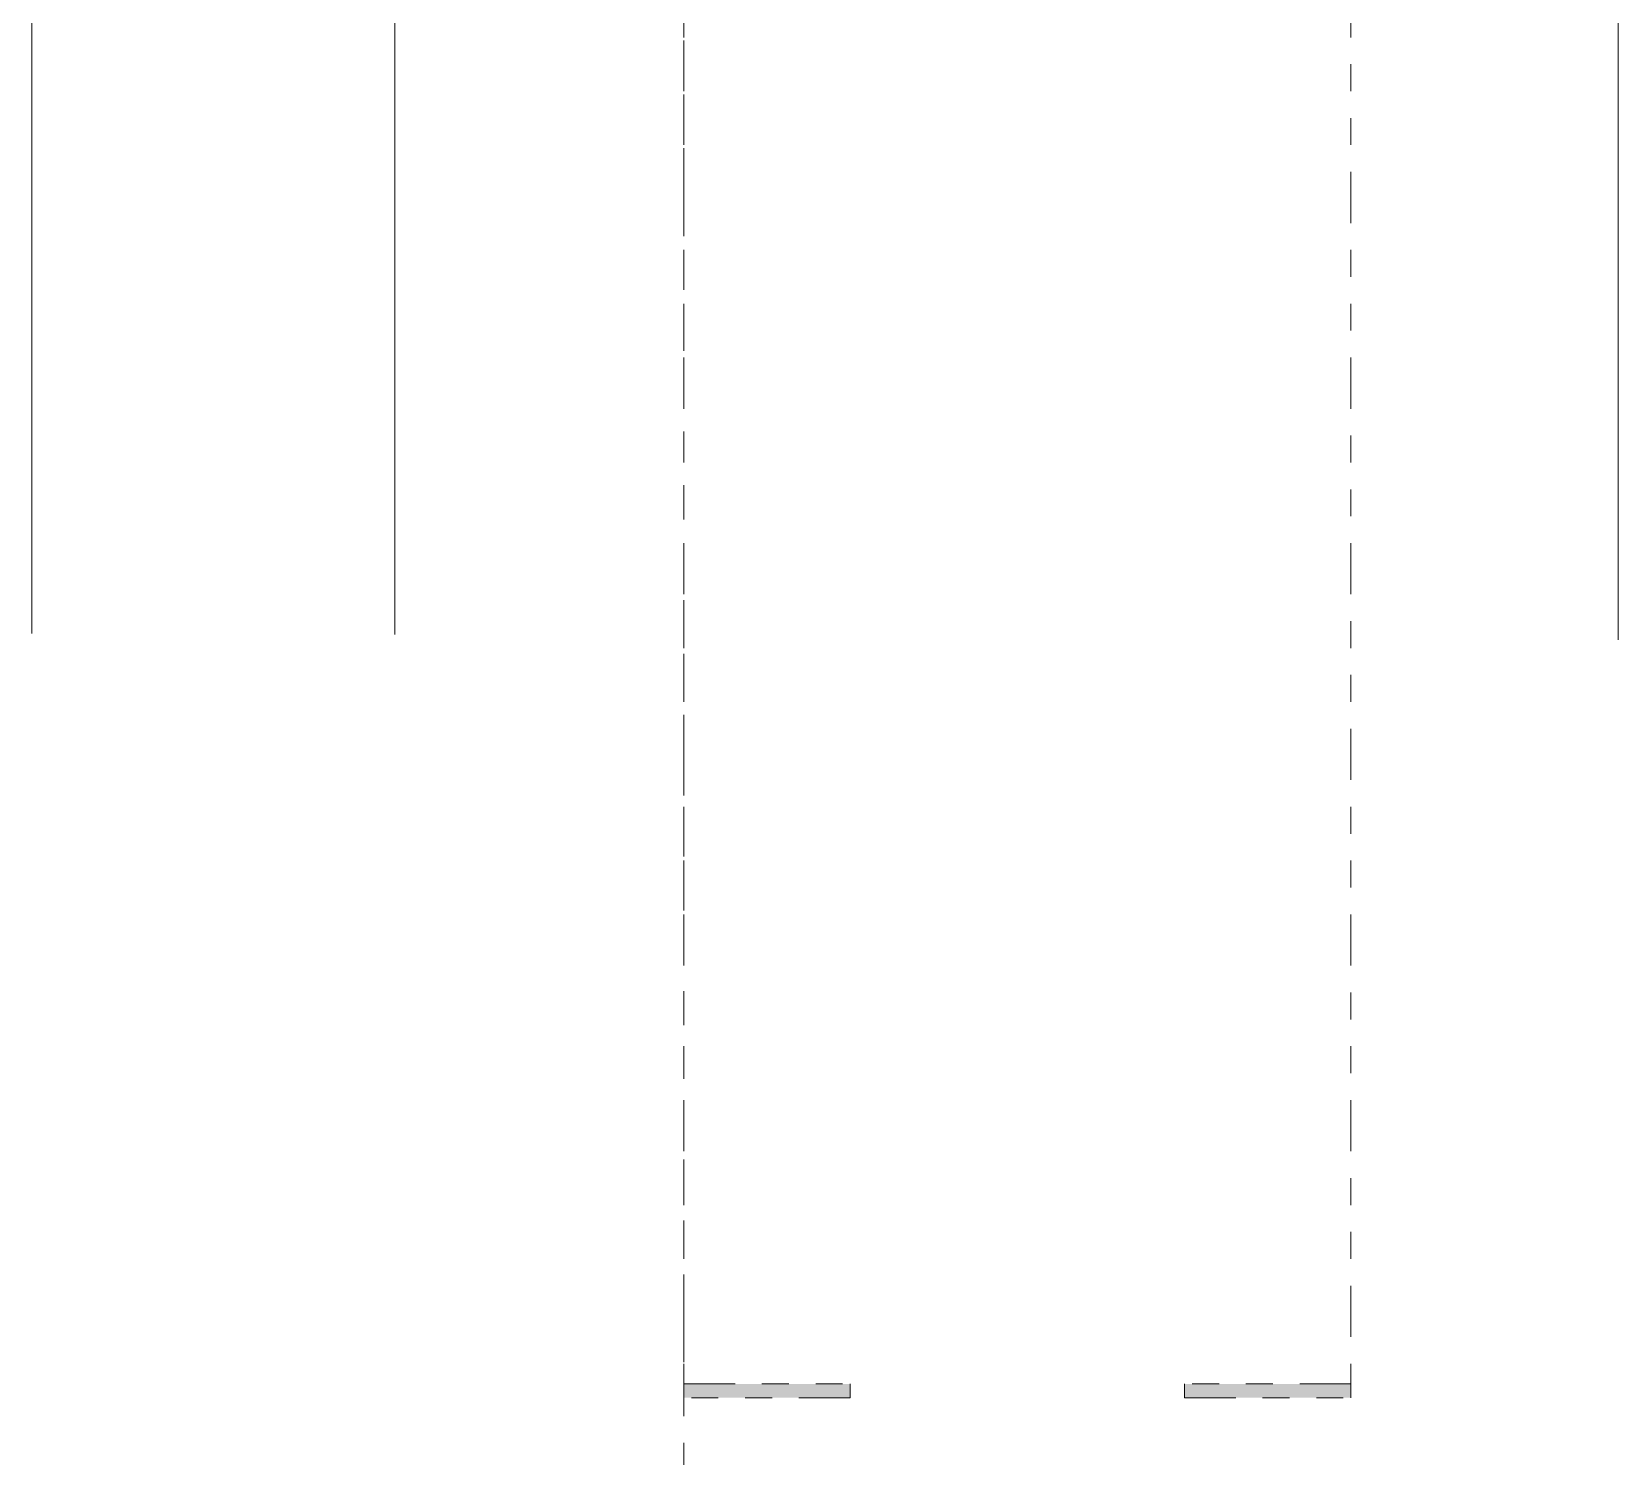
# Model space of a CAD drawing. Header units: metres. Extents: x -54 to 264, y -14 to 31.
# Drawn here: x 31.4 to 37.3, y -5.43 to -0.13 of the extents above; entities that cross this region are included whole.
import ezdxf
from ezdxf.enums import TextEntityAlignment as Align

# ---------------------------------------------------------------- set-up
doc = ezdxf.new("R2010")
doc.units = ezdxf.units.M
doc.header["$LTSCALE"] = 0.001
doc.linetypes.add('CENTERX2', pattern=[101.6, 63.5, -12.7, 12.7, -12.7])
doc.linetypes.add('DIVIDEX2', pattern=[63.5, 25.4, -12.7, 0, -12.7, 0, -12.7])
doc.layers.get('0').update_dxf_attribs({"lineweight": 13, "true_color": 0x000000})
for name, color, linetype, lineweight, true_color in [('JACH-Anotaciones-Lineas-CORTE', 7, 'DIVIDEX2', 18, 0x000000), ('JACH-Anotaciones-Lineas-CORTE @ 0.05', 7, 'DIVIDEX2', 18, 0x000000), ('JACH-Anotaciones-Lineas-CORTE @ 0.075', 7, 'DIVIDEX2', 18, 0x000000), ('JACH-Anotaciones-Lineas-EJES', 7, 'CENTERX2', 9, 0x666666)]:
    doc.layers.add(name, color=color, linetype=linetype, lineweight=lineweight, true_color=true_color)
doc.styles.add('01c-Arial-JACH(3mm)', font='arial.ttf', dxfattribs={"height": 3})

# ---------------------------------------------------------------- blocks, each defined once
blk = doc.blocks.new('*U290')
at = {"lineweight": 0, "ltscale": 100}
h = blk.add_hatch(color=256, dxfattribs=at)
h.dxf.hatch_style = 1
h.paths.add_polyline_path([(-345.27, 0), (-344.582, 0), (-344.582, 8.25), (-345.27, 8.25)])
blk.add_lwpolyline([(-345.27, 8.25), (-344.582, 8.25), (-344.582, 0), (-345.27, 0)], close=True, dxfattribs=at)
at = {"linetype": 'DIVIDEX2', "lineweight": 0, "ltscale": 100}
blk.add_lwpolyline([(-810.476, 0), (-344.582, 0)], dxfattribs=at)
at = {"lineweight": 0, "ltscale": 100, "style": '01c-Arial-JACH(3mm)'}
for tag, p in [('JACH-SECCIONMURO', (-815.976, 2.109)), ('NO.DEPLANO', (-815.976, -1.994))]:
    blk.add_attdef(tag, text='', height=3, dxfattribs=at).set_placement(p, align=Align.MIDDLE_CENTER)
blk = doc.blocks.new('*U648')
at = {"layer": 'JACH-Anotaciones-Lineas-CORTE @ 0.075', "xscale": -0.075, "yscale": 0.075, "zscale": 0.075, "rotation": 90}
blk.add_blockref('*U290', (36.3016, -31.0582), dxfattribs=at)
blk = doc.blocks.new('*U296')
at = {"lineweight": 0, "ltscale": 100}
h = blk.add_hatch(color=256, dxfattribs=at)
h.dxf.hatch_style = 1
h.paths.add_polyline_path([(-345.27, 0), (-344.582, 0), (-344.582, 8.25), (-345.27, 8.25)])
blk.add_lwpolyline([(-345.27, 8.25), (-344.582, 8.25), (-344.582, 0), (-345.27, 0)], close=True, dxfattribs=at)
at = {"linetype": 'DIVIDEX2', "lineweight": 0, "ltscale": 100}
blk.add_lwpolyline([(-810.476, 0), (-344.582, 0)], dxfattribs=at)
at = {"lineweight": 0, "ltscale": 100, "style": '01c-Arial-JACH(3mm)'}
for tag, p in [('JACH-SECCIONMURO', (-815.976, 2.109)), ('NO.DEPLANO', (-815.976, -1.994))]:
    blk.add_attdef(tag, text='', height=3, dxfattribs=at).set_placement(p, align=Align.MIDDLE_CENTER)
blk = doc.blocks.new('*U654')
at = {"layer": 'JACH-Anotaciones-Lineas-CORTE @ 0.05', "xscale": 0.05, "yscale": 0.05, "zscale": 0.05, "rotation": 270}
blk.add_blockref('*U296', (33.8209, -31.0582), dxfattribs=at)
at = {"layer": 'JACH-Anotaciones-Lineas-CORTE @ 0.075', "xscale": 0.075, "yscale": 0.075, "zscale": 0.075, "rotation": 270}
blk.add_blockref('*U296', (33.8209, -31.0582), dxfattribs=at)

msp = doc.modelspace()

# ---------------------------------------------------------------- linework, layer by layer
at = {"layer": 'JACH-Anotaciones-Lineas-EJES', "ltscale": 100}
for points in [[(31.3959, -2.3716), (31.3959, 25.9187)], [(32.7459, -2.375), (32.7459, 25.9153)], [(37.2959, -2.3956), (37.2959, 25.8947)]]:
    msp.add_lwpolyline(points, dxfattribs=at)

# ---------------------------------------------------------------- block references
at = {"layer": 'JACH-Anotaciones-Lineas-CORTE', "lineweight": 0}
for name in ['*U648', '*U654']:
    msp.add_blockref(name, (0, 0), dxfattribs=at)

doc.saveas('drawing.dxf')
